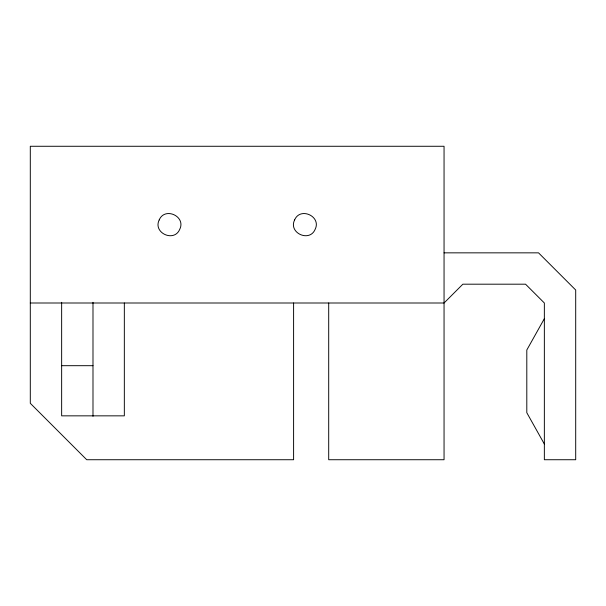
<?xml version="1.0" encoding="UTF-8"?>
<svg xmlns="http://www.w3.org/2000/svg" width="606" height="606" viewBox="0 0 606 606"><rect width="100%" height="100%" fill="white"/><g stroke="black" fill="none" stroke-linecap="round" stroke-linejoin="round"><path stroke-width="0.91" d="M544.355 318.673L526.803 350.018L526.803 412.709L544.355 444.054M444.054 252.846L538.529 252.846L575.7 290.016L575.7 459.727L544.355 459.727L544.355 303L525.546 284.191L462.855 284.191L444.054 303L30.3 303M61.645 365.691L92.991 365.691M328.702 303L328.702 459.727L444.054 459.727L444.054 146.273L30.3 146.273L30.3 403.301L86.719 459.727L293.599 459.727L293.599 303M124.336 303L124.336 415.845L61.645 415.845L61.645 302.326M92.991 302.326L92.991 416.292M159.204 219.948C152.72 232.909 174.195 242.718 179.732 229.326C186.224 216.365 164.749 206.563 159.204 219.948M294.614 219.948C288.13 232.909 309.598 242.718 315.143 229.326C321.635 216.365 300.159 206.563 294.614 219.948"/></g></svg>
